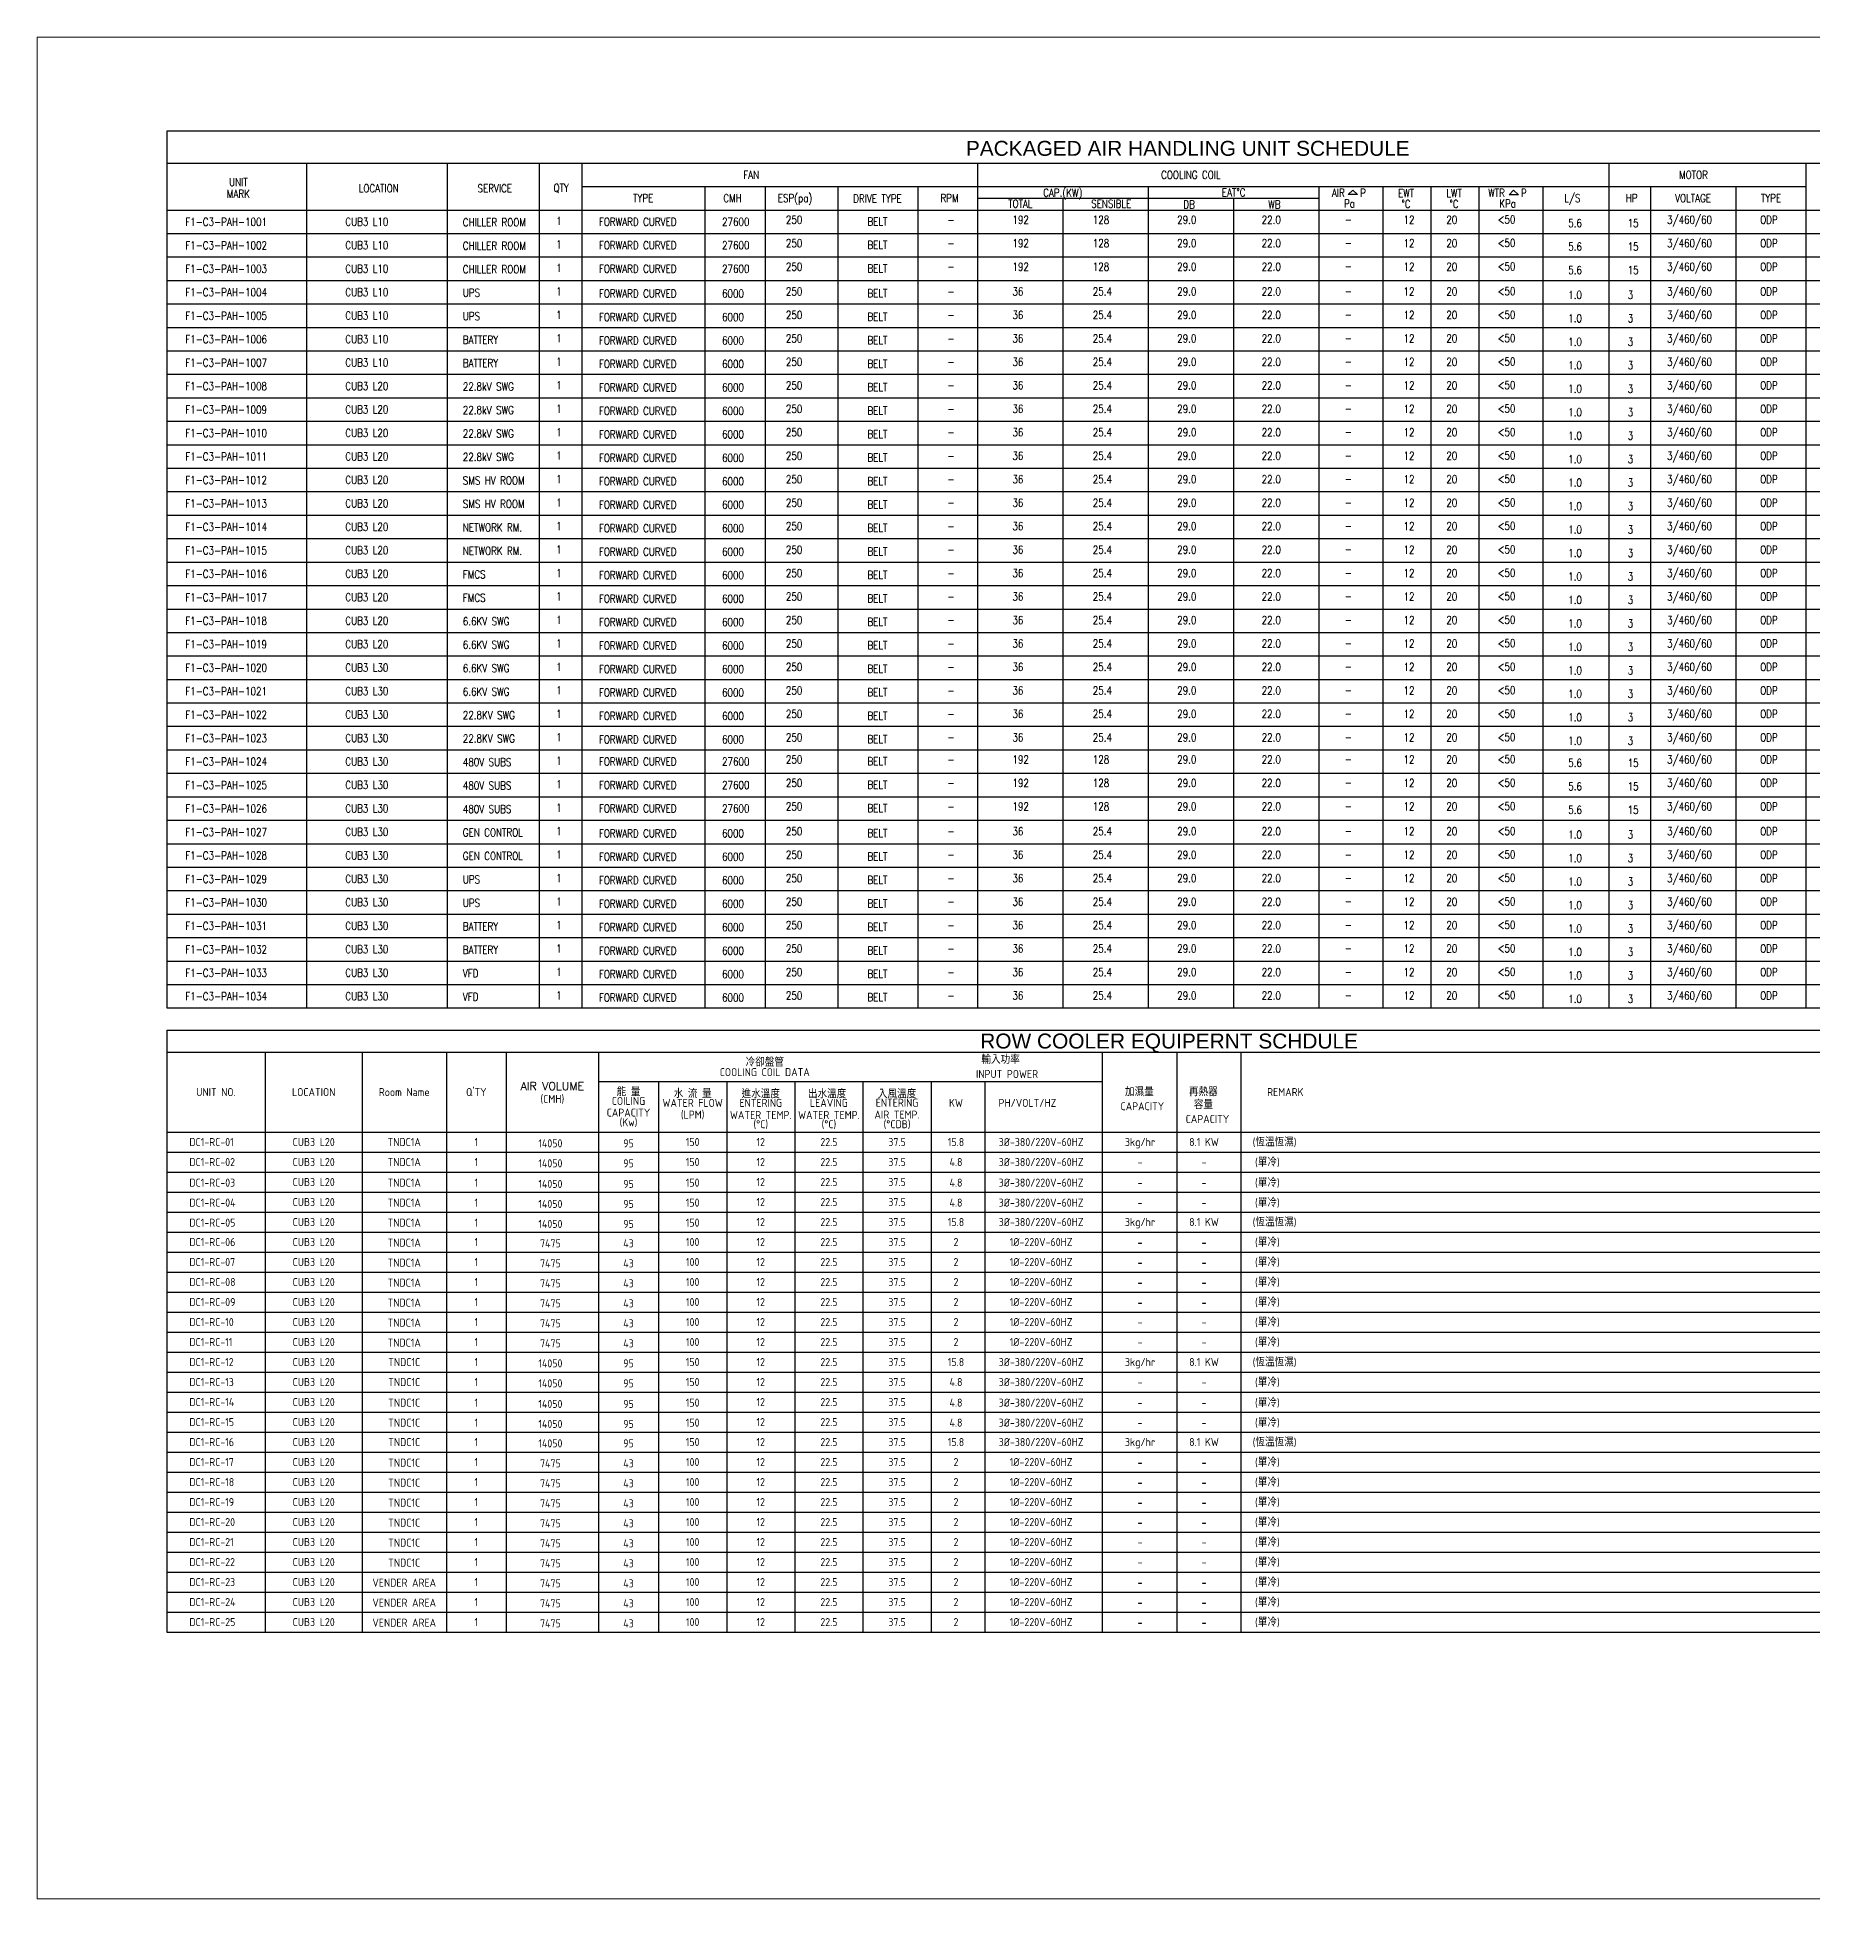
# Model space of a CAD drawing. Header units: millimetres. Extents: x 10 to 850, y 5 to 587.
# Drawn here: x 10 to 565, y 5 to 587 of the extents above; entities that cross this region are included whole.
import ezdxf
from ezdxf.enums import TextEntityAlignment as Align

# ---------------------------------------------------------------- set-up
doc = ezdxf.new("R2010")
doc.units = ezdxf.units.MM
doc.layers.get('defpoints').update_dxf_attribs({"color": 1})
for name, color, linetype in [('M-DETL-03', 3, 'Continuous'), ('M-DETL-60', 3, 'Continuous'), ('M-DETL-EQ', 6, 'Continuous'), ('M-DETL-IF', 2, 'Continuous'), ('M-DETL-OF', 5, 'Continuous'), ('M-DETL-TEXT', 3, 'Continuous')]:
    doc.layers.add(name, color=color, linetype=linetype)
doc.styles.add('AA-TXT', font='isocp.shx', dxfattribs={"width": 0.8, "bigfont": 'chineset.shx'})
doc.styles.add('DD-TXT', font='arial.ttf')
doc.styles.add('STDTEXT', font='simplex.shx', dxfattribs={"width": 0.8, "bigfont": 'chineset.shx'})

# ---------------------------------------------------------------- blocks, each defined once
blk = doc.blocks.new('框線')
at = {"layer": 'defpoints', "lineweight": 20}
blk.add_lwpolyline([(10, 5), (750, 5), (750, 586.7), (10, 586.7)], close=True, dxfattribs=at)

msp = doc.modelspace()

# ---------------------------------------------------------------- linework, layer by layer
at = {"layer": 'M-DETL-03'}
for points in [[(421.22, 538.95), (422.71, 537.52), (420.63, 537.52), (419.79, 537.52)], [(471.46, 538.92), (472.95, 537.5), (470.87, 537.5), (470.03, 537.5)]]:
    msp.add_lwpolyline(points, close=True, dxfattribs=at)
at = {"layer": 'M-DETL-IF'}
for p, q in [((94.16, 547.37), (94.16, 283.37)), ((138.15, 547.37), (138.15, 283.37)), ((166.94, 547.37), (166.94, 283.37)), ((180.27, 547.37), (180.27, 283.37)), ((303.89, 547.37), (303.89, 283.37)), ((501.22, 547.37), (501.22, 283.37)), ((562.83, 547.37), (562.83, 283.37)), ((180.27, 540.03), (562.83, 540.03)), ((218.68, 540.03), (218.68, 283.37)), ((237.57, 540.03), (237.57, 283.37)), ((260.27, 540.03), (260.27, 283.37)), ((285.27, 540.03), (285.27, 283.37)), ((303.89, 536.37), (410.56, 536.37)), ((330.56, 536.37), (330.56, 283.37)), ((357.22, 540.03), (357.22, 283.37)), ((383.89, 536.37), (383.89, 283.37)), ((410.56, 540.03), (410.56, 283.37)), ((430.56, 540.03), (430.56, 283.37)), ((445.56, 540.03), (445.56, 283.37)), ((460.56, 540.03), (460.56, 283.37)), ((480.56, 540.03), (480.56, 283.37)), ((514.29, 540.03), (514.29, 283.37)), ((540.96, 540.03), (540.96, 283.37)), ((50.46, 525.37), (627.62, 525.37)), ((50.46, 518.03), (627.62, 518.03)), ((50.46, 518.03), (627.62, 518.03)), ((50.46, 503.37), (627.62, 503.37)), ((50.46, 503.37), (627.62, 503.37)), ((50.46, 488.7), (627.62, 488.7)), ((50.46, 474.03), (627.62, 474.03)), ((50.46, 466.7), (627.62, 466.7)), ((50.46, 459.37), (627.62, 459.37)), ((50.46, 444.7), (627.62, 444.7)), ((50.46, 430.03), (627.62, 430.03)), ((50.46, 415.37), (627.62, 415.37)), ((50.46, 400.7), (627.62, 400.7)), ((50.46, 386.03), (627.62, 386.03)), ((50.46, 371.37), (627.62, 371.37)), ((50.46, 356.7), (627.62, 356.7)), ((50.46, 349.37), (627.62, 349.37)), ((50.46, 334.7), (627.62, 334.7)), ((50.46, 320.03), (627.62, 320.03)), ((50.46, 305.37), (627.62, 305.37)), ((50.46, 290.7), (627.62, 290.7)), ((81.27, 269.58), (81.27, 88.33)), ((111.54, 269.58), (111.54, 88.33)), ((137.88, 269.58), (137.88, 88.33)), ((156.62, 269.58), (156.62, 88.33)), ((185.41, 269.58), (185.41, 88.33)), ((342.82, 269.58), (342.82, 88.33)), ((366.17, 269.58), (366.17, 88.33)), ((386.17, 269.58), (386.17, 88.33)), ((185.41, 260.41), (342.82, 260.41)), ((204.21, 260.41), (204.21, 88.33)), ((225.5, 260.41), (225.5, 88.33)), ((246.8, 260.41), (246.8, 88.33)), ((268.1, 260.41), (268.1, 88.33)), ((289.4, 260.41), (289.4, 88.33)), ((306.19, 260.26), (306.19, 88.33)), ((50.46, 238.33), (627.62, 238.33)), ((50.46, 232.08), (627.62, 232.08)), ((50.46, 225.83), (627.62, 225.83)), ((50.46, 219.58), (627.62, 219.58)), ((50.46, 207.08), (627.62, 207.08)), ((50.46, 200.83), (627.62, 200.83)), ((50.46, 194.58), (627.62, 194.58)), ((50.46, 188.33), (627.62, 188.33)), ((50.46, 182.08), (627.62, 182.08)), ((50.46, 169.58), (627.62, 169.58)), ((50.46, 163.33), (627.62, 163.33)), ((50.46, 157.08), (627.62, 157.08)), ((50.46, 150.83), (627.62, 150.83)), ((50.46, 138.33), (627.62, 138.33)), ((50.46, 132.08), (627.62, 132.08)), ((50.46, 125.83), (627.62, 125.83)), ((50.46, 119.58), (627.62, 119.58)), ((50.46, 113.33), (627.62, 113.33)), ((50.46, 100.83), (627.62, 100.83)), ((50.46, 94.58), (627.62, 94.58))]:
    msp.add_line(p, q, dxfattribs=at)
at = {"layer": 'M-DETL-OF'}
for p, q in [((50.46, 557.37), (50.46, 283.37)), ((627.62, 557.37), (50.46, 557.37)), ((50.46, 547.37), (627.62, 547.37)), ((50.46, 532.7), (627.62, 532.7)), ((50.46, 510.7), (627.62, 510.7)), ((50.46, 510.7), (627.62, 510.7)), ((50.46, 496.03), (627.62, 496.03)), ((50.46, 481.37), (627.62, 481.37)), ((50.46, 452.03), (627.62, 452.03)), ((50.46, 437.37), (627.62, 437.37)), ((50.46, 422.7), (627.62, 422.7)), ((50.46, 408.03), (627.62, 408.03)), ((50.46, 393.37), (627.62, 393.37)), ((50.46, 378.7), (627.62, 378.7)), ((50.46, 364.03), (627.62, 364.03)), ((50.46, 342.03), (627.62, 342.03)), ((50.46, 327.37), (627.62, 327.37)), ((50.46, 312.7), (627.62, 312.7)), ((50.46, 298.03), (627.62, 298.03)), ((50.46, 283.37), (627.62, 283.37)), ((50.46, 276.47), (627.62, 276.47)), ((50.46, 276.47), (50.46, 88.33)), ((50.46, 269.58), (627.62, 269.58)), ((50.46, 244.58), (627.62, 244.58)), ((50.46, 213.33), (627.62, 213.33)), ((50.46, 175.83), (627.62, 175.83)), ((50.46, 144.58), (627.62, 144.58)), ((50.46, 107.08), (627.62, 107.08)), ((50.46, 88.33), (627.62, 88.33))]:
    msp.add_line(p, q, dxfattribs=at)

# ---------------------------------------------------------------- block references
msp.add_blockref('框線', (0, 0))

# ---------------------------------------------------------------- texts
at = {"layer": 'M-DETL-03', "style": 'STDTEXT', "width": 0.8}
for s, p in [('UNIT', (72.87, 541.46)), ('MARK', (72.87, 537.79)), ('LOCATION', (116.74, 539.49)), ('SERVICE', (153.03, 539.49)), ('QTY', (173.78, 539.49)), ('DRIVE TYPE', (272.62, 536.28)), ('AIR', (416.68, 538.07)), ('Pa', (420.17, 534.74)), ('P', (424.4, 538.07)), ('EWT', (437.86, 537.93)), ('%%DC', (437.86, 534.6)), ('LWT', (452.87, 537.93)), ('%%DC', (452.87, 534.6)), ('WTR', (466.12, 538.04)), ('KPa', (469.6, 534.71)), ('P', (474.65, 538.04)), ('BELT', (272.62, 529.11)), ('BELT', (272.62, 521.78)), ('BELT', (272.62, 514.45)), ('BELT', (272.62, 506.69)), ('BELT', (272.62, 499.36)), ('BELT', (272.62, 492.02)), ('BELT', (272.62, 484.69)), ('BELT', (272.62, 477.36)), ('BELT', (272.62, 470.02)), ('BELT', (272.62, 462.69)), ('BELT', (272.62, 455.36)), ('BELT', (272.62, 448.02)), ('BELT', (272.62, 440.69)), ('BELT', (272.62, 433.36)), ('BELT', (272.62, 426.02)), ('BELT', (272.62, 418.69)), ('BELT', (272.62, 411.36)), ('BELT', (272.62, 404.02)), ('BELT', (272.62, 396.69)), ('BELT', (272.62, 389.36)), ('BELT', (272.62, 382.02)), ('BELT', (272.62, 374.69)), ('BELT', (272.62, 367.36)), ('BELT', (272.62, 360.45)), ('BELT', (272.62, 353.11)), ('BELT', (272.62, 345.78)), ('BELT', (272.62, 338.02)), ('BELT', (272.62, 330.69)), ('BELT', (272.62, 323.36)), ('BELT', (272.62, 316.02)), ('BELT', (272.62, 308.69)), ('BELT', (272.62, 301.36)), ('BELT', (272.62, 294.02)), ('BELT', (272.62, 286.69))]:
    msp.add_text(s, height=2.5, dxfattribs=at).set_placement(p, align=Align.MIDDLE)
for s, p in [('FAN', (233.16, 542.44)), ('COOLING COIL', (370.58, 542.44)), ('MOTOR', (527.68, 542.44)), ('TYPE', (199.41, 535.18)), ('CMH', (227.32, 535.18)), ('ESP(pa)', (246.87, 535.18)), ('RPM', (295.15, 535.18)), ('TOTAL', (317.29, 533.43)), ('CAP.(KW)', (330.56, 536.87)), ('SENSIBLE', (345.69, 533.43)), ('DB', (370.03, 533.19)), ('EAT%%DC', (383.97, 536.94)), ('WB', (396.7, 533.19)), ('L/S', (489.82, 535.18)), ('HP', (508.36, 535.18)), ('VOLTAGE', (527.56, 535.18)), ('TYPE', (551.92, 535.18))]:
    msp.add_text(s, height=2.5, dxfattribs=at).set_placement(p, align=Align.CENTER)
for s, p in [('F1-C3-PAH-1001', (56.28, 527.75)), ('CUB3 L10', (106.3, 527.79)), ('CHILLER ROOM', (143.03, 527.61)), ('FORWARD CURVED', (185.57, 527.77)), ('27600', (224.04, 527.77)), ('250', (244.01, 528.41)), ('-', (294.48, 528.41)), ('192', (314.82, 528.41)), ('128', (339.93, 528.41)), ('29.0', (366.32, 528.41)), ('22.0', (392.71, 528.41)), ('-', (418.65, 528.5)), ('12', (437.05, 528.41)), ('20', (450.44, 528.41)), ('<50', (466.54, 528.5)), ('5.6', (488.54, 527.36)), ('15', (507.11, 527.36)), ('3/460/60', (519.43, 528.41)), ('ODP', (548.54, 528.41)), ('250', (244.01, 521.08)), ('192', (314.82, 521.08)), ('128', (339.93, 521.08)), ('29.0', (366.32, 521.08)), ('22.0', (392.71, 521.08)), ('12', (437.05, 521.08)), ('20', (450.44, 521.08)), ('<50', (466.54, 521.16)), ('3/460/60', (519.43, 521.08)), ('ODP', (548.54, 521.08)), ('F1-C3-PAH-1002', (56.28, 520.41)), ('CUB3 L10', (106.3, 520.46)), ('CHILLER ROOM', (143.03, 520.28)), ('FORWARD CURVED', (185.57, 520.44)), ('27600', (224.04, 520.44)), ('-', (294.48, 521.08)), ('-', (418.65, 521.16)), ('5.6', (488.54, 520.03)), ('15', (507.11, 520.03)), ('F1-C3-PAH-1003', (56.28, 513.08)), ('CUB3 L10', (106.3, 513.13)), ('CHILLER ROOM', (143.03, 512.94)), ('FORWARD CURVED', (185.57, 513.1)), ('27600', (224.04, 513.1)), ('250', (244.01, 513.75)), ('-', (294.48, 513.75)), ('192', (314.82, 513.75)), ('128', (339.93, 513.75)), ('29.0', (366.32, 513.75)), ('22.0', (392.71, 513.75)), ('-', (418.65, 513.83)), ('12', (437.05, 513.75)), ('20', (450.44, 513.75)), ('<50', (466.54, 513.83)), ('5.6', (488.54, 512.69)), ('15', (507.11, 512.69)), ('3/460/60', (519.43, 513.75)), ('ODP', (548.54, 513.75)), ('F1-C3-PAH-1004', (56.28, 505.75)), ('CUB3 L10', (106.3, 505.79)), ('UPS', (143.03, 505.61)), ('FORWARD CURVED', (185.57, 505.35)), ('6000', (224.04, 505.35)), ('250', (244.01, 505.99)), ('-', (294.48, 505.99)), ('36', (314.82, 505.99)), ('25.4', (339.93, 505.99)), ('29.0', (366.32, 505.99)), ('22.0', (392.71, 505.99)), ('-', (418.65, 506.07)), ('12', (437.05, 505.99)), ('20', (450.44, 505.99)), ('<50', (466.54, 506.07)), ('1.0', (488.54, 504.94)), ('3', (507.11, 504.94)), ('3/460/60', (519.43, 505.99)), ('ODP', (548.54, 505.99)), ('F1-C3-PAH-1005', (56.28, 498.41)), ('CUB3 L10', (106.3, 498.46)), ('UPS', (143.03, 498.28)), ('FORWARD CURVED', (185.57, 498.01)), ('6000', (224.04, 498.01)), ('250', (244.01, 498.66)), ('36', (314.82, 498.66)), ('25.4', (339.93, 498.66)), ('29.0', (366.32, 498.66)), ('22.0', (392.71, 498.66)), ('12', (437.05, 498.66)), ('20', (450.44, 498.66)), ('<50', (466.54, 498.74)), ('3/460/60', (519.43, 498.66)), ('ODP', (548.54, 498.66)), ('-', (294.48, 498.66)), ('-', (418.65, 498.74)), ('1.0', (488.54, 497.6)), ('3', (507.11, 497.6)), ('F1-C3-PAH-1006', (56.28, 491.08)), ('CUB3 L10', (106.3, 491.13)), ('BATTERY', (143.03, 490.94)), ('FORWARD CURVED', (185.57, 490.68)), ('6000', (224.04, 490.68)), ('250', (244.01, 491.32)), ('-', (294.48, 491.32)), ('36', (314.82, 491.32)), ('25.4', (339.93, 491.32)), ('29.0', (366.32, 491.32)), ('22.0', (392.71, 491.32)), ('-', (418.65, 491.41)), ('12', (437.05, 491.32)), ('20', (450.44, 491.32)), ('<50', (466.54, 491.41)), ('1.0', (488.54, 490.27)), ('3', (507.11, 490.27)), ('3/460/60', (519.43, 491.32)), ('ODP', (548.54, 491.32)), ('F1-C3-PAH-1007', (56.28, 483.75)), ('CUB3 L10', (106.3, 483.79)), ('BATTERY', (143.03, 483.61)), ('FORWARD CURVED', (185.57, 483.35)), ('6000', (224.04, 483.35)), ('250', (244.01, 483.99)), ('-', (294.48, 483.99)), ('36', (314.82, 483.99)), ('25.4', (339.93, 483.99)), ('29.0', (366.32, 483.99)), ('22.0', (392.71, 483.99)), ('-', (418.65, 484.07)), ('12', (437.05, 483.99)), ('20', (450.44, 483.99)), ('<50', (466.54, 484.07)), ('1.0', (488.54, 482.94)), ('3', (507.11, 482.94)), ('3/460/60', (519.43, 483.99)), ('ODP', (548.54, 483.99)), ('F1-C3-PAH-1008', (56.28, 476.41)), ('CUB3 L20', (106.3, 476.46)), ('22.8kV SWG', (143.03, 476.28)), ('FORWARD CURVED', (185.57, 476.01)), ('6000', (224.04, 476.01)), ('250', (244.01, 476.66)), ('-', (294.48, 476.66)), ('36', (314.82, 476.66)), ('25.4', (339.93, 476.66)), ('29.0', (366.32, 476.66)), ('22.0', (392.71, 476.66)), ('-', (418.65, 476.74)), ('12', (437.05, 476.66)), ('20', (450.44, 476.66)), ('<50', (466.54, 476.74)), ('1.0', (488.54, 475.6)), ('3', (507.11, 475.6)), ('3/460/60', (519.43, 476.66)), ('ODP', (548.54, 476.66)), ('F1-C3-PAH-1009', (56.28, 469.08)), ('CUB3 L20', (106.3, 469.13)), ('22.8kV SWG', (143.03, 468.94)), ('FORWARD CURVED', (185.57, 468.68)), ('6000', (224.04, 468.68)), ('250', (244.01, 469.32)), ('36', (314.82, 469.32)), ('25.4', (339.93, 469.32)), ('29.0', (366.32, 469.32)), ('22.0', (392.71, 469.32)), ('12', (437.05, 469.32)), ('20', (450.44, 469.32)), ('<50', (466.54, 469.41)), ('3/460/60', (519.43, 469.32)), ('ODP', (548.54, 469.32)), ('-', (294.48, 469.32)), ('-', (418.65, 469.41)), ('1.0', (488.54, 468.27)), ('3', (507.11, 468.27)), ('F1-C3-PAH-1010', (56.28, 461.75)), ('CUB3 L20', (106.3, 461.79)), ('22.8kV SWG', (143.03, 461.61)), ('FORWARD CURVED', (185.57, 461.35)), ('6000', (224.04, 461.35)), ('250', (244.01, 461.99)), ('-', (294.48, 461.99)), ('36', (314.82, 461.99)), ('25.4', (339.93, 461.99)), ('29.0', (366.32, 461.99)), ('22.0', (392.71, 461.99)), ('-', (418.65, 462.07)), ('12', (437.05, 461.99)), ('20', (450.44, 461.99)), ('<50', (466.54, 462.07)), ('1.0', (488.54, 460.94)), ('3', (507.11, 460.94)), ('3/460/60', (519.43, 461.99)), ('ODP', (548.54, 461.99)), ('F1-C3-PAH-1011', (56.28, 454.41)), ('CUB3 L20', (106.3, 454.46)), ('22.8kV SWG', (143.03, 454.28)), ('FORWARD CURVED', (185.57, 454.01)), ('6000', (224.04, 454.01)), ('250', (244.01, 454.66)), ('-', (294.48, 454.66)), ('36', (314.82, 454.66)), ('25.4', (339.93, 454.66)), ('29.0', (366.32, 454.66)), ('22.0', (392.71, 454.66)), ('-', (418.65, 454.74)), ('12', (437.05, 454.66)), ('20', (450.44, 454.66)), ('<50', (466.54, 454.74)), ('1.0', (488.54, 453.6)), ('3', (507.11, 453.6)), ('3/460/60', (519.43, 454.66)), ('ODP', (548.54, 454.66)), ('F1-C3-PAH-1012', (56.28, 447.08)), ('CUB3 L20', (106.3, 447.13)), ('SMS HV ROOM', (143.03, 446.94)), ('FORWARD CURVED', (185.57, 446.68)), ('6000', (224.04, 446.68)), ('250', (244.01, 447.32)), ('-', (294.48, 447.32)), ('36', (314.82, 447.32)), ('25.4', (339.93, 447.32)), ('29.0', (366.32, 447.32)), ('22.0', (392.71, 447.32)), ('-', (418.65, 447.41)), ('12', (437.05, 447.32)), ('20', (450.44, 447.32)), ('<50', (466.54, 447.41)), ('1.0', (488.54, 446.27)), ('3', (507.11, 446.27)), ('3/460/60', (519.43, 447.32)), ('ODP', (548.54, 447.32)), ('F1-C3-PAH-1013', (56.28, 439.75)), ('CUB3 L20', (106.3, 439.79)), ('SMS HV ROOM', (143.03, 439.61)), ('250', (244.01, 439.99)), ('36', (314.82, 439.99)), ('25.4', (339.93, 439.99)), ('29.0', (366.32, 439.99)), ('22.0', (392.71, 439.99)), ('12', (437.05, 439.99)), ('20', (450.44, 439.99)), ('<50', (466.54, 440.07)), ('3/460/60', (519.43, 439.99)), ('ODP', (548.54, 439.99)), ('FORWARD CURVED', (185.57, 439.35)), ('6000', (224.04, 439.35)), ('-', (294.48, 439.99)), ('-', (418.65, 440.07)), ('1.0', (488.54, 438.94)), ('3', (507.11, 438.94)), ('F1-C3-PAH-1014', (56.28, 432.41)), ('CUB3 L20', (106.3, 432.46)), ('NETWORK RM.', (143.03, 432.28)), ('FORWARD CURVED', (185.57, 432.01)), ('6000', (224.04, 432.01)), ('250', (244.01, 432.66)), ('-', (294.48, 432.66)), ('36', (314.82, 432.66)), ('25.4', (339.93, 432.66)), ('29.0', (366.32, 432.66)), ('22.0', (392.71, 432.66)), ('-', (418.65, 432.74)), ('12', (437.05, 432.66)), ('20', (450.44, 432.66)), ('<50', (466.54, 432.74)), ('1.0', (488.54, 431.6)), ('3', (507.11, 431.6)), ('3/460/60', (519.43, 432.66)), ('ODP', (548.54, 432.66)), ('F1-C3-PAH-1015', (56.28, 425.08)), ('CUB3 L20', (106.3, 425.13)), ('NETWORK RM.', (143.03, 424.94)), ('FORWARD CURVED', (185.57, 424.68)), ('6000', (224.04, 424.68)), ('250', (244.01, 425.32)), ('-', (294.48, 425.32)), ('36', (314.82, 425.32)), ('25.4', (339.93, 425.32)), ('29.0', (366.32, 425.32)), ('22.0', (392.71, 425.32)), ('-', (418.65, 425.41)), ('12', (437.05, 425.32)), ('20', (450.44, 425.32)), ('<50', (466.54, 425.41)), ('1.0', (488.54, 424.27)), ('3', (507.11, 424.27)), ('3/460/60', (519.43, 425.32)), ('ODP', (548.54, 425.32)), ('F1-C3-PAH-1016', (56.28, 417.75)), ('CUB3 L20', (106.3, 417.79)), ('FMCS', (143.03, 417.61)), ('FORWARD CURVED', (185.57, 417.35)), ('6000', (224.04, 417.35)), ('250', (244.01, 417.99)), ('-', (294.48, 417.99)), ('36', (314.82, 417.99)), ('25.4', (339.93, 417.99)), ('29.0', (366.32, 417.99)), ('22.0', (392.71, 417.99)), ('-', (418.65, 418.07)), ('12', (437.05, 417.99)), ('20', (450.44, 417.99)), ('<50', (466.54, 418.07)), ('1.0', (488.54, 416.94)), ('3', (507.11, 416.94)), ('3/460/60', (519.43, 417.99)), ('ODP', (548.54, 417.99)), ('250', (244.01, 410.66)), ('36', (314.82, 410.66)), ('25.4', (339.93, 410.66)), ('29.0', (366.32, 410.66)), ('22.0', (392.71, 410.66)), ('12', (437.05, 410.66)), ('20', (450.44, 410.66)), ('<50', (466.54, 410.74)), ('3/460/60', (519.43, 410.66)), ('ODP', (548.54, 410.66)), ('F1-C3-PAH-1017', (56.28, 410.41)), ('CUB3 L20', (106.3, 410.46)), ('FMCS', (143.03, 410.28)), ('FORWARD CURVED', (185.57, 410.01)), ('6000', (224.04, 410.01)), ('-', (294.48, 410.66)), ('-', (418.65, 410.74)), ('1.0', (488.54, 409.6)), ('3', (507.11, 409.6)), ('F1-C3-PAH-1018', (56.28, 403.08)), ('CUB3 L20', (106.3, 403.13)), ('6.6KV SWG', (143.03, 402.94)), ('FORWARD CURVED', (185.57, 402.68)), ('6000', (224.04, 402.68)), ('250', (244.01, 403.32)), ('-', (294.48, 403.32)), ('36', (314.82, 403.32)), ('25.4', (339.93, 403.32)), ('29.0', (366.32, 403.32)), ('22.0', (392.71, 403.32)), ('-', (418.65, 403.41)), ('12', (437.05, 403.32)), ('20', (450.44, 403.32)), ('<50', (466.54, 403.41)), ('1.0', (488.54, 402.27)), ('3', (507.11, 402.27)), ('3/460/60', (519.43, 403.32)), ('ODP', (548.54, 403.32)), ('F1-C3-PAH-1019', (56.28, 395.75)), ('CUB3 L20', (106.3, 395.79)), ('6.6KV SWG', (143.03, 395.61)), ('FORWARD CURVED', (185.57, 395.35)), ('6000', (224.04, 395.35)), ('250', (244.01, 395.99)), ('-', (294.48, 395.99)), ('36', (314.82, 395.99)), ('25.4', (339.93, 395.99)), ('29.0', (366.32, 395.99)), ('22.0', (392.71, 395.99)), ('-', (418.65, 396.07)), ('12', (437.05, 395.99)), ('20', (450.44, 395.99)), ('<50', (466.54, 396.07)), ('1.0', (488.54, 394.94)), ('3', (507.11, 394.94)), ('3/460/60', (519.43, 395.99)), ('ODP', (548.54, 395.99)), ('F1-C3-PAH-1020', (56.28, 388.41)), ('CUB3 L30', (106.3, 388.46)), ('6.6KV SWG', (143.03, 388.28)), ('FORWARD CURVED', (185.57, 388.01)), ('6000', (224.04, 388.01)), ('250', (244.01, 388.66)), ('36', (314.82, 388.66)), ('25.4', (339.93, 388.66)), ('29.0', (366.32, 388.66)), ('22.0', (392.71, 388.66)), ('-', (418.65, 388.74)), ('12', (437.05, 388.66)), ('20', (450.44, 388.66)), ('<50', (466.54, 388.74)), ('1.0', (488.54, 387.6)), ('3', (507.11, 387.6)), ('3/460/60', (519.43, 388.66)), ('ODP', (548.54, 388.66)), ('-', (294.48, 388.66)), ('3/460/60', (519.43, 381.32)), ('F1-C3-PAH-1021', (56.28, 381.08)), ('CUB3 L30', (106.3, 381.13)), ('6.6KV SWG', (143.03, 380.94)), ('FORWARD CURVED', (185.57, 380.68)), ('6000', (224.04, 380.68)), ('250', (244.01, 381.32)), ('-', (294.48, 381.32)), ('36', (314.82, 381.32)), ('25.4', (339.93, 381.32)), ('29.0', (366.32, 381.32)), ('22.0', (392.71, 381.32)), ('-', (418.65, 381.41)), ('12', (437.05, 381.32)), ('20', (450.44, 381.32)), ('<50', (466.54, 381.41)), ('1.0', (488.54, 380.27)), ('3', (507.11, 380.27)), ('ODP', (548.54, 381.32)), ('F1-C3-PAH-1022', (56.28, 373.75)), ('CUB3 L30', (106.3, 373.79)), ('22.8KV SWG', (143.03, 373.61)), ('FORWARD CURVED', (185.57, 373.35)), ('6000', (224.04, 373.35)), ('250', (244.01, 373.99)), ('-', (294.48, 373.99)), ('36', (314.82, 373.99)), ('25.4', (339.93, 373.99)), ('29.0', (366.32, 373.99)), ('22.0', (392.71, 373.99)), ('-', (418.65, 374.07)), ('12', (437.05, 373.99)), ('20', (450.44, 373.99)), ('<50', (466.54, 374.07)), ('1.0', (488.54, 372.94)), ('3', (507.11, 372.94)), ('3/460/60', (519.43, 373.99)), ('ODP', (548.54, 373.99)), ('F1-C3-PAH-1023', (56.28, 366.41)), ('CUB3 L30', (106.3, 366.46)), ('22.8KV SWG', (143.03, 366.28)), ('FORWARD CURVED', (185.57, 366.01)), ('6000', (224.04, 366.01)), ('250', (244.01, 366.66)), ('-', (294.48, 366.66)), ('36', (314.82, 366.66)), ('25.4', (339.93, 366.66)), ('29.0', (366.32, 366.66)), ('22.0', (392.71, 366.66)), ('-', (418.65, 366.74)), ('12', (437.05, 366.66)), ('20', (450.44, 366.66)), ('<50', (466.54, 366.74)), ('1.0', (488.54, 365.6)), ('3', (507.11, 365.6)), ('3/460/60', (519.43, 366.66)), ('ODP', (548.54, 366.66)), ('F1-C3-PAH-1024', (56.28, 359.08)), ('CUB3 L30', (106.3, 359.13)), ('480V SUBS', (143.03, 358.94)), ('FORWARD CURVED', (185.57, 359.1)), ('27600', (224.04, 359.1)), ('250', (244.01, 359.75)), ('-', (294.48, 359.75)), ('192', (314.82, 359.75)), ('128', (339.93, 359.75)), ('29.0', (366.32, 359.75)), ('22.0', (392.71, 359.75)), ('-', (418.65, 359.83)), ('12', (437.05, 359.75)), ('20', (450.44, 359.75)), ('<50', (466.54, 359.83)), ('5.6', (488.54, 358.69)), ('15', (507.11, 358.69)), ('3/460/60', (519.43, 359.75)), ('ODP', (548.54, 359.75)), ('250', (244.01, 352.41)), ('192', (314.82, 352.41)), ('128', (339.93, 352.41)), ('29.0', (366.32, 352.41)), ('22.0', (392.71, 352.41)), ('12', (437.05, 352.41)), ('20', (450.44, 352.41)), ('<50', (466.54, 352.5)), ('3/460/60', (519.43, 352.41)), ('ODP', (548.54, 352.41)), ('F1-C3-PAH-1025', (56.28, 351.75)), ('CUB3 L30', (106.3, 351.79)), ('480V SUBS', (143.03, 351.61)), ('FORWARD CURVED', (185.57, 351.77)), ('27600', (224.04, 351.77)), ('-', (294.48, 352.41)), ('-', (418.65, 352.5)), ('5.6', (488.54, 351.36)), ('15', (507.11, 351.36)), ('F1-C3-PAH-1026', (56.28, 344.41)), ('CUB3 L30', (106.3, 344.46)), ('480V SUBS', (143.03, 344.28)), ('FORWARD CURVED', (185.57, 344.44)), ('27600', (224.04, 344.44)), ('250', (244.01, 345.08)), ('-', (294.48, 345.08)), ('192', (314.82, 345.08)), ('128', (339.93, 345.08)), ('29.0', (366.32, 345.08)), ('22.0', (392.71, 345.08)), ('-', (418.65, 345.16)), ('12', (437.05, 345.08)), ('20', (450.44, 345.08)), ('<50', (466.54, 345.16)), ('5.6', (488.54, 344.03)), ('15', (507.11, 344.03)), ('3/460/60', (519.43, 345.08)), ('ODP', (548.54, 345.08)), ('F1-C3-PAH-1027', (56.28, 337.08)), ('CUB3 L30', (106.3, 337.13)), ('GEN CONTROL', (143.03, 336.94)), ('FORWARD CURVED', (185.57, 336.68)), ('6000', (224.04, 336.68)), ('250', (244.01, 337.32)), ('-', (294.48, 337.32)), ('36', (314.82, 337.32)), ('25.4', (339.93, 337.32)), ('29.0', (366.32, 337.32)), ('22.0', (392.71, 337.32)), ('-', (418.65, 337.41)), ('12', (437.05, 337.32)), ('20', (450.44, 337.32)), ('<50', (466.54, 337.41)), ('1.0', (488.54, 336.27)), ('3', (507.11, 336.27)), ('3/460/60', (519.43, 337.32)), ('ODP', (548.54, 337.32)), ('F1-C3-PAH-1028', (56.28, 329.75)), ('CUB3 L30', (106.3, 329.79)), ('GEN CONTROL', (143.03, 329.61)), ('FORWARD CURVED', (185.57, 329.35)), ('6000', (224.04, 329.35)), ('250', (244.01, 329.99)), ('36', (314.82, 329.99)), ('25.4', (339.93, 329.99)), ('29.0', (366.32, 329.99)), ('22.0', (392.71, 329.99)), ('12', (437.05, 329.99)), ('20', (450.44, 329.99)), ('<50', (466.54, 330.07)), ('3/460/60', (519.43, 329.99)), ('ODP', (548.54, 329.99)), ('-', (294.48, 329.99)), ('-', (418.65, 330.07)), ('1.0', (488.54, 328.94)), ('3', (507.11, 328.94)), ('F1-C3-PAH-1029', (56.28, 322.41)), ('CUB3 L30', (106.3, 322.46)), ('UPS', (143.03, 322.28)), ('FORWARD CURVED', (185.57, 322.01)), ('6000', (224.04, 322.01)), ('250', (244.01, 322.66)), ('-', (294.48, 322.66)), ('36', (314.82, 322.66)), ('25.4', (339.93, 322.66)), ('29.0', (366.32, 322.66)), ('22.0', (392.71, 322.66)), ('-', (418.65, 322.74)), ('12', (437.05, 322.66)), ('20', (450.44, 322.66)), ('<50', (466.54, 322.74)), ('1.0', (488.54, 321.6)), ('3', (507.11, 321.6)), ('3/460/60', (519.43, 322.66)), ('ODP', (548.54, 322.66)), ('F1-C3-PAH-1030', (56.28, 315.08)), ('CUB3 L30', (106.3, 315.13)), ('UPS', (143.03, 314.94)), ('FORWARD CURVED', (185.57, 314.68)), ('6000', (224.04, 314.68)), ('250', (244.01, 315.32)), ('-', (294.48, 315.32)), ('36', (314.82, 315.32)), ('25.4', (339.93, 315.32)), ('29.0', (366.32, 315.32)), ('22.0', (392.71, 315.32)), ('-', (418.65, 315.41)), ('12', (437.05, 315.32)), ('20', (450.44, 315.32)), ('<50', (466.54, 315.41)), ('1.0', (488.54, 314.27)), ('3', (507.11, 314.27)), ('3/460/60', (519.43, 315.32)), ('ODP', (548.54, 315.32)), ('F1-C3-PAH-1031', (56.28, 307.75)), ('CUB3 L30', (106.3, 307.79)), ('BATTERY', (143.03, 307.61)), ('FORWARD CURVED', (185.57, 307.35)), ('6000', (224.04, 307.35)), ('250', (244.01, 307.99)), ('-', (294.48, 307.99)), ('36', (314.82, 307.99)), ('25.4', (339.93, 307.99)), ('29.0', (366.32, 307.99)), ('22.0', (392.71, 307.99)), ('-', (418.65, 308.07)), ('12', (437.05, 307.99)), ('20', (450.44, 307.99)), ('<50', (466.54, 308.07)), ('1.0', (488.54, 306.94)), ('3', (507.11, 306.94)), ('3/460/60', (519.43, 307.99)), ('ODP', (548.54, 307.99)), ('F1-C3-PAH-1032', (56.28, 300.41)), ('CUB3 L30', (106.3, 300.46)), ('BATTERY', (143.03, 300.28)), ('FORWARD CURVED', (185.57, 300.01)), ('6000', (224.04, 300.01)), ('250', (244.01, 300.66)), ('36', (314.82, 300.66)), ('25.4', (339.93, 300.66)), ('29.0', (366.32, 300.66)), ('22.0', (392.71, 300.66)), ('12', (437.05, 300.66)), ('20', (450.44, 300.66)), ('<50', (466.54, 300.74)), ('3/460/60', (519.43, 300.66)), ('ODP', (548.54, 300.66)), ('-', (294.48, 300.66)), ('-', (418.65, 300.74)), ('1.0', (488.54, 299.6)), ('3', (507.11, 299.6)), ('F1-C3-PAH-1033', (56.28, 293.08)), ('CUB3 L30', (106.3, 293.13)), ('VFD', (143.03, 292.94)), ('FORWARD CURVED', (185.57, 292.68)), ('6000', (224.04, 292.68)), ('250', (244.01, 293.32)), ('-', (294.48, 293.32)), ('36', (314.82, 293.32)), ('25.4', (339.93, 293.32)), ('29.0', (366.32, 293.32)), ('22.0', (392.71, 293.32)), ('-', (418.65, 293.41)), ('12', (437.05, 293.32)), ('20', (450.44, 293.32)), ('<50', (466.54, 293.41)), ('1.0', (488.54, 292.27)), ('3', (507.11, 292.27)), ('3/460/60', (519.43, 293.32)), ('ODP', (548.54, 293.32)), ('F1-C3-PAH-1034', (56.28, 285.75)), ('CUB3 L30', (106.3, 285.79)), ('VFD', (143.03, 285.61)), ('FORWARD CURVED', (185.57, 285.35)), ('6000', (224.04, 285.35)), ('250', (244.01, 285.99)), ('-', (294.48, 285.99)), ('36', (314.82, 285.99)), ('25.4', (339.93, 285.99)), ('29.0', (366.32, 285.99)), ('22.0', (392.71, 285.99)), ('-', (418.65, 286.07)), ('12', (437.05, 285.99)), ('20', (450.44, 285.99)), ('<50', (466.54, 286.07)), ('1.0', (488.54, 284.94)), ('3', (507.11, 284.94)), ('3/460/60', (519.43, 285.99)), ('ODP', (548.54, 285.99))]:
    msp.add_text(s, height=2.5, dxfattribs=at).set_placement(p)
for p in [(173.93, 528.03), (173.93, 528.03), (173.93, 520.7), (173.93, 520.7), (173.93, 513.37), (173.93, 513.37), (173.93, 506.03), (173.93, 498.7), (173.93, 491.37), (173.93, 484.03), (173.93, 476.7), (173.93, 469.37), (173.93, 462.03), (173.93, 454.7), (173.93, 447.37), (173.93, 440.03), (173.93, 432.7), (173.93, 425.37), (173.93, 418.03), (173.93, 410.7), (173.93, 403.37), (173.93, 396.03), (173.93, 388.7), (173.93, 381.37), (173.93, 374.03), (173.93, 366.7), (173.93, 359.37), (173.93, 359.37), (173.93, 352.03), (173.93, 352.03), (173.93, 344.7), (173.93, 344.7), (173.93, 337.37), (173.93, 330.03), (173.93, 322.7), (173.93, 315.37), (173.93, 308.03), (173.93, 300.7), (173.93, 293.37), (173.93, 286.03)]:
    msp.add_text('1', height=2.5, dxfattribs=at).set_placement(p, align=Align.RIGHT)
at = {"layer": 'M-DETL-60', "style": 'STDTEXT'}
msp.add_text('AIR VOLUME', height=2.5, dxfattribs=at).set_placement((171.01, 258.96), align=Align.MIDDLE_CENTER)
at = {"layer": 'M-DETL-EQ', "style": 'DD-TXT'}
for s, p in [('PACKAGED AIR HANDLING UNIT SCHEDULE', (369.62, 551.98)), ('ROW COOLER EQUIPERNT SCHDULE', (363.79, 273.03))]:
    msp.add_text(s, height=4.6667, dxfattribs=at).set_placement(p, align=Align.MIDDLE_CENTER)
at = {"layer": 'M-DETL-TEXT', "style": 'AA-TXT'}
for s, p in [('冷卻盤管', (237.4, 266.67)), ('COOLING COIL DATA', (237.4, 263.31)), ('INPUT POWER', (313.13, 262.74)), ('能 量', (194.81, 257.42)), ('水 流 量', (214.86, 256.82)), ('進水溫度', (236.15, 256.74)), ('出水溫度', (256.89, 256.74)), ('入風溫度', (278.75, 256.74)), ('CAPACITY', (194.81, 250.67)), ('COILING', (194.81, 254.32)), ('WATER FLOW', (214.86, 253.7)), ('(LPM)', (214.86, 250.04)), ('WATER TEMP.', (236.15, 249.92)), ('ENTERING', (236.15, 253.7)), ('WATER TEMP.', (257.45, 249.92)), ('LEAVING', (257.45, 253.7)), ('AIR TEMP.', (278.75, 250.04)), ('ENTERING', (278.75, 253.76)), ('CAPACITY', (355.43, 252.66)), ('(Kw)', (194.81, 247.66)), ('(%%DC)', (236.15, 247.04)), ('(%%DC)', (257.45, 247.04)), ('(%%DCDB)', (278.75, 247.04)), ('CAPACITY', (375.78, 248.67))]:
    msp.add_text(s, height=2.5, dxfattribs=at).set_placement(p, align=Align.MIDDLE)
for s, p in [('輸入功率', (311.11, 267.17)), ('UNIT NO.', (65.87, 257.08)), ('LOCATION', (96.41, 257.08)), ('Room Name', (124.71, 257.08)), ("Q'TY", (147.25, 257.08)), ('(CMH)', (171.01, 254.93)), ('加濕量', (354.49, 257.08)), ('再熱器', (374.49, 257.08)), ('REMARK', (400.11, 257.08)), ('KW', (297.17, 253.7)), ('PH/VOLT/HZ', (319.5, 253.7)), ('容量', (374.49, 253.08)), ('CUB3 L20', (96.41, 241.46)), ('TNDC1A', (124.71, 241.46)), ('1', (147.25, 241.46)), ('14050', (170.4, 241.06)), ('95', (194.81, 241.06)), ('150', (214.86, 241.46)), ('12', (236.15, 241.46)), ('22.5', (257.45, 241.46)), ('37.5', (278.75, 241.46)), ('15.8', (297.17, 241.46)), ('3%%C-380/220V-60HZ', (323.78, 241.46)), ('3kg/hr', (354.7, 241.46)), ('8.1 KW', (374.7, 241.46)), ('(恆溫恆濕) ', (397.47, 241.36)), ('CUB3 L20', (96.41, 235.21)), ('TNDC1A', (124.71, 235.21)), ('1', (147.25, 235.21)), ('14050', (170.4, 234.81)), ('95', (194.81, 234.81)), ('150', (214.86, 235.21)), ('12', (236.15, 235.21)), ('22.5', (257.45, 235.21)), ('37.5', (278.75, 235.21)), ('4.8', (297.17, 235.21)), ('3%%C-380/220V-60HZ', (323.78, 235.21)), ('-', (354.7, 235.21)), ('-', (374.7, 235.21)), ('(單冷) ', (395.21, 235.11)), ('CUB3 L20', (96.41, 228.96)), ('TNDC1A', (124.71, 228.78)), ('1', (147.25, 228.78)), ('14050', (170.4, 228.39)), ('95', (194.81, 228.39)), ('150', (214.86, 228.78)), ('12', (236.15, 228.96)), ('22.5', (257.45, 228.96)), ('37.5', (278.75, 228.96)), ('4.8', (297.17, 228.78)), ('3%%C-380/220V-60HZ', (323.78, 228.78)), ('-', (354.7, 228.78)), ('-', (374.7, 228.78)), ('(單冷) ', (395.21, 228.69)), ('CUB3 L20', (96.41, 222.71)), ('TNDC1A', (124.71, 222.53)), ('1', (147.25, 222.53)), ('14050', (170.4, 222.14)), ('95', (194.81, 222.14)), ('150', (214.86, 222.53)), ('12', (236.15, 222.71)), ('22.5', (257.45, 222.71)), ('37.5', (278.75, 222.71)), ('4.8', (297.17, 222.53)), ('3%%C-380/220V-60HZ', (323.78, 222.53)), ('-', (354.7, 222.53)), ('-', (374.7, 222.53)), ('(單冷) ', (395.21, 222.44)), ('CUB3 L20', (96.41, 216.46)), ('TNDC1A', (124.71, 216.28)), ('1', (147.25, 216.28)), ('14050', (170.4, 215.89)), ('95', (194.81, 215.89)), ('150', (214.86, 216.28)), ('12', (236.15, 216.46)), ('22.5', (257.45, 216.46)), ('37.5', (278.75, 216.46)), ('15.8', (297.17, 216.46)), ('3%%C-380/220V-60HZ', (323.78, 216.46)), ('3kg/hr', (354.7, 216.46)), ('8.1 KW', (374.7, 216.46)), ('(恆溫恆濕) ', (397.47, 216.36)), ('CUB3 L20', (96.41, 210.21)), ('TNDC1A', (124.71, 210.03)), ('1', (147.25, 210.21)), ('7475', (170.4, 209.81)), ('43', (194.81, 209.81)), ('100', (214.86, 210.21)), ('12', (236.15, 210.21)), ('22.5', (257.45, 210.21)), ('37.5', (278.75, 210.21)), ('2', (297.17, 210.21)), ('1%%C-220V-60HZ', (323.78, 210.21)), ('-', (354.7, 210.21)), ('-', (354.7, 210.03)), ('-', (374.7, 210.21)), ('-', (374.7, 210.03)), ('(單冷) ', (395.21, 210.11)), ('CUB3 L20', (96.41, 203.96)), ('TNDC1A', (124.71, 203.78)), ('1', (147.25, 203.96)), ('7475', (170.4, 203.56)), ('43', (194.81, 203.56)), ('100', (214.86, 203.96)), ('12', (236.15, 203.96)), ('22.5', (257.45, 203.96)), ('37.5', (278.75, 203.96)), ('2', (297.17, 203.96)), ('1%%C-220V-60HZ', (323.78, 203.96)), ('-', (354.7, 203.96)), ('-', (354.7, 203.78)), ('-', (374.7, 203.96)), ('-', (374.7, 203.78)), ('(單冷) ', (395.21, 203.86)), ('CUB3 L20', (96.41, 197.71)), ('TNDC1A', (124.71, 197.53)), ('1', (147.25, 197.71)), ('7475', (170.4, 197.31)), ('43', (194.81, 197.31)), ('100', (214.86, 197.71)), ('12', (236.15, 197.71)), ('22.5', (257.45, 197.71)), ('37.5', (278.75, 197.71)), ('2', (297.17, 197.71)), ('1%%C-220V-60HZ', (323.78, 197.71)), ('(單冷) ', (395.21, 197.61)), ('CUB3 L20', (96.41, 191.46)), ('TNDC1A', (124.71, 191.28)), ('1', (147.25, 191.46)), ('7475', (170.4, 191.06)), ('43', (194.81, 191.06)), ('100', (214.86, 191.46)), ('12', (236.15, 191.46)), ('22.5', (257.45, 191.46)), ('37.5', (278.75, 191.46)), ('2', (297.17, 191.46)), ('1%%C-220V-60HZ', (323.78, 191.46)), ('-', (354.7, 197.71)), ('-', (354.7, 197.53)), ('-', (374.7, 197.71)), ('-', (374.7, 197.53)), ('(單冷) ', (395.21, 191.36)), ('CUB3 L20', (96.41, 185.21)), ('TNDC1A', (124.71, 185.03)), ('1', (147.25, 185.21)), ('100', (214.86, 185.21)), ('12', (236.15, 185.21)), ('22.5', (257.45, 185.21)), ('37.5', (278.75, 185.21)), ('2', (297.17, 185.21)), ('1%%C-220V-60HZ', (323.78, 185.21)), ('-', (354.7, 191.46)), ('-', (354.7, 191.28)), ('-', (374.7, 191.46)), ('-', (374.7, 191.28)), ('(單冷) ', (395.21, 185.11)), ('7475', (170.4, 184.81)), ('43', (194.81, 184.81)), ('-', (354.7, 185.21)), ('-', (374.7, 185.21)), ('(單冷) ', (395.21, 178.86)), ('CUB3 L20', (96.41, 178.96)), ('TNDC1A', (124.71, 178.78)), ('1', (147.25, 178.96)), ('7475', (170.4, 178.56)), ('43', (194.81, 178.56)), ('100', (214.86, 178.96)), ('12', (236.15, 178.96)), ('22.5', (257.45, 178.96)), ('37.5', (278.75, 178.96)), ('2', (297.17, 178.96)), ('1%%C-220V-60HZ', (323.78, 178.96)), ('-', (354.7, 178.96)), ('-', (374.7, 178.96)), ('CUB3 L20', (96.41, 172.71)), ('TNDC1C', (124.71, 172.71)), ('1', (147.25, 172.71)), ('14050', (170.4, 172.31)), ('95', (194.81, 172.31)), ('150', (214.86, 172.71)), ('12', (236.15, 172.71)), ('22.5', (257.45, 172.71)), ('37.5', (278.75, 172.71)), ('15.8', (297.17, 172.71)), ('3%%C-380/220V-60HZ', (323.78, 172.71)), ('3kg/hr', (354.7, 172.71)), ('8.1 KW', (374.7, 172.71)), ('(恆溫恆濕) ', (397.47, 172.61)), ('CUB3 L20', (96.41, 166.46)), ('TNDC1C', (124.71, 166.46)), ('1', (147.25, 166.46)), ('14050', (170.4, 166.06)), ('95', (194.81, 166.06)), ('150', (214.86, 166.46)), ('12', (236.15, 166.46)), ('22.5', (257.45, 166.46)), ('37.5', (278.75, 166.46)), ('4.8', (297.17, 166.46)), ('3%%C-380/220V-60HZ', (323.78, 166.46)), ('-', (354.7, 166.46)), ('-', (374.7, 166.46)), ('(單冷) ', (395.21, 166.36)), ('CUB3 L20', (96.41, 160.21)), ('TNDC1C', (124.71, 160.03)), ('1', (147.25, 160.03)), ('14050', (170.4, 159.64)), ('95', (194.81, 159.64)), ('150', (214.86, 160.03)), ('12', (236.15, 160.21)), ('22.5', (257.45, 160.21)), ('37.5', (278.75, 160.21)), ('4.8', (297.17, 160.03)), ('3%%C-380/220V-60HZ', (323.78, 160.03)), ('-', (354.7, 160.03)), ('-', (374.7, 160.03)), ('(單冷) ', (395.21, 159.94)), ('CUB3 L20', (96.41, 153.96)), ('TNDC1C', (124.71, 153.78)), ('1', (147.25, 153.78)), ('14050', (170.4, 153.39)), ('95', (194.81, 153.39)), ('150', (214.86, 153.78)), ('12', (236.15, 153.96)), ('22.5', (257.45, 153.96)), ('37.5', (278.75, 153.96)), ('4.8', (297.17, 153.78)), ('3%%C-380/220V-60HZ', (323.78, 153.78)), ('-', (354.7, 153.78)), ('-', (374.7, 153.78)), ('(單冷) ', (395.21, 153.69)), ('CUB3 L20', (96.41, 147.71)), ('TNDC1C', (124.71, 147.71)), ('1', (147.25, 147.71)), ('14050', (170.4, 147.31)), ('95', (194.81, 147.31)), ('150', (214.86, 147.71)), ('12', (236.15, 147.71)), ('22.5', (257.45, 147.71)), ('37.5', (278.75, 147.71)), ('15.8', (297.17, 147.71)), ('3%%C-380/220V-60HZ', (323.78, 147.71)), ('3kg/hr', (354.7, 147.71)), ('8.1 KW', (374.7, 147.71)), ('(恆溫恆濕) ', (397.47, 147.61)), ('CUB3 L20', (96.41, 141.46)), ('TNDC1C', (124.71, 141.28)), ('1', (147.25, 141.46)), ('7475', (170.4, 141.06)), ('43', (194.81, 141.06)), ('100', (214.86, 141.46)), ('12', (236.15, 141.46)), ('22.5', (257.45, 141.46)), ('37.5', (278.75, 141.46)), ('2', (297.17, 141.46)), ('1%%C-220V-60HZ', (323.78, 141.46)), ('-', (354.7, 141.46)), ('-', (354.7, 141.28)), ('-', (374.7, 141.46)), ('-', (374.7, 141.28)), ('(單冷) ', (395.21, 141.36)), ('CUB3 L20', (96.41, 135.21)), ('TNDC1C', (124.71, 135.03)), ('1', (147.25, 135.21)), ('7475', (170.4, 134.81)), ('43', (194.81, 134.81)), ('100', (214.86, 135.21)), ('12', (236.15, 135.21)), ('22.5', (257.45, 135.21)), ('37.5', (278.75, 135.21)), ('2', (297.17, 135.21)), ('1%%C-220V-60HZ', (323.78, 135.21)), ('-', (354.7, 135.21)), ('-', (354.7, 135.03)), ('-', (374.7, 135.21)), ('-', (374.7, 135.03)), ('(單冷) ', (395.21, 135.11)), ('CUB3 L20', (96.41, 128.96)), ('TNDC1C', (124.71, 128.78)), ('1', (147.25, 128.96)), ('7475', (170.4, 128.56)), ('43', (194.81, 128.56)), ('100', (214.86, 128.96)), ('12', (236.15, 128.96)), ('22.5', (257.45, 128.96)), ('37.5', (278.75, 128.96)), ('2', (297.17, 128.96)), ('1%%C-220V-60HZ', (323.78, 128.96)), ('-', (354.7, 128.96)), ('-', (354.7, 128.78)), ('-', (374.7, 128.96)), ('-', (374.7, 128.78)), ('(單冷) ', (395.21, 128.86)), ('CUB3 L20', (96.41, 122.71)), ('TNDC1C', (124.71, 122.53)), ('1', (147.25, 122.71)), ('7475', (170.4, 122.31)), ('43', (194.81, 122.31)), ('100', (214.86, 122.71)), ('12', (236.15, 122.71)), ('22.5', (257.45, 122.71)), ('37.5', (278.75, 122.71)), ('2', (297.17, 122.71)), ('1%%C-220V-60HZ', (323.78, 122.71)), ('-', (354.7, 122.71)), ('-', (354.7, 122.53)), ('-', (374.7, 122.71)), ('-', (374.7, 122.53)), ('(單冷) ', (395.21, 122.61)), ('CUB3 L20', (96.41, 116.46)), ('TNDC1C', (124.71, 116.28)), ('1', (147.25, 116.46)), ('7475', (170.4, 116.06)), ('43', (194.81, 116.06)), ('100', (214.86, 116.46)), ('12', (236.15, 116.46)), ('22.5', (257.45, 116.46)), ('37.5', (278.75, 116.46)), ('2', (297.17, 116.46)), ('1%%C-220V-60HZ', (323.78, 116.46)), ('(單冷) ', (395.21, 116.36)), ('CUB3 L20', (96.41, 110.21)), ('TNDC1C', (124.71, 110.03)), ('1', (147.25, 110.21)), ('7475', (170.4, 109.81)), ('43', (194.81, 109.81)), ('100', (214.86, 110.21)), ('12', (236.15, 110.21)), ('22.5', (257.45, 110.21)), ('37.5', (278.75, 110.21)), ('2', (297.17, 110.21)), ('1%%C-220V-60HZ', (323.78, 110.21)), ('-', (354.7, 116.46)), ('-', (374.7, 116.46)), ('(單冷) ', (395.21, 110.11)), ('CUB3 L20', (96.41, 103.96)), ('VENDER AREA', (124.71, 103.78)), ('1', (147.25, 103.96)), ('7475', (170.4, 103.56)), ('43', (194.81, 103.56)), ('100', (214.86, 103.96)), ('12', (236.15, 103.96)), ('22.5', (257.45, 103.96)), ('37.5', (278.75, 103.96)), ('2', (297.17, 103.96)), ('1%%C-220V-60HZ', (323.78, 103.96)), ('-', (354.7, 110.21)), ('-', (374.7, 110.21)), ('(單冷) ', (395.21, 103.86)), ('CUB3 L20', (96.41, 97.71)), ('1', (147.25, 97.71)), ('100', (214.86, 97.71)), ('12', (236.15, 97.71)), ('22.5', (257.45, 97.71)), ('37.5', (278.75, 97.71)), ('2', (297.17, 97.71)), ('1%%C-220V-60HZ', (323.78, 97.71)), ('-', (354.7, 103.96)), ('-', (354.7, 103.78)), ('-', (374.7, 103.96)), ('-', (374.7, 103.78)), ('(單冷) ', (395.21, 97.61)), ('VENDER AREA', (124.71, 97.53)), ('7475', (170.4, 97.31)), ('43', (194.81, 97.31)), ('-', (354.7, 97.71)), ('-', (354.7, 97.53)), ('-', (374.7, 97.71)), ('-', (374.7, 97.53)), ('CUB3 L20', (96.41, 91.46)), ('VENDER AREA', (124.71, 91.28)), ('1', (147.25, 91.46)), ('7475', (170.4, 91.06)), ('43', (194.81, 91.06)), ('100', (214.86, 91.46)), ('12', (236.15, 91.46)), ('22.5', (257.45, 91.46)), ('37.5', (278.75, 91.46)), ('2', (297.17, 91.46)), ('1%%C-220V-60HZ', (323.78, 91.46)), ('-', (354.7, 91.46)), ('-', (354.7, 91.28)), ('-', (374.7, 91.46)), ('-', (374.7, 91.28)), ('(單冷) ', (395.21, 91.36))]:
    msp.add_text(s, height=2.5, dxfattribs=at).set_placement(p, align=Align.MIDDLE_CENTER)
for s, p in [('DC1-RC-01', (57.56, 241.46)), ('DC1-RC-02', (57.56, 235.21)), ('DC1-RC-03', (57.56, 228.78)), ('DC1-RC-04', (57.56, 222.53)), ('DC1-RC-05', (57.56, 216.28)), ('DC1-RC-06', (57.56, 210.21)), ('DC1-RC-07', (57.56, 203.96)), ('DC1-RC-08', (57.56, 197.71)), ('DC1-RC-09', (57.56, 191.46)), ('DC1-RC-10', (57.56, 185.21)), ('DC1-RC-11', (57.56, 178.96)), ('DC1-RC-12', (57.56, 172.71)), ('DC1-RC-13', (57.56, 166.46)), ('DC1-RC-14', (57.56, 160.21)), ('DC1-RC-15', (57.56, 153.96)), ('DC1-RC-16', (57.56, 147.71)), ('DC1-RC-17', (57.56, 141.46)), ('DC1-RC-18', (57.56, 135.21)), ('DC1-RC-19', (57.56, 128.96)), ('DC1-RC-20', (57.56, 122.71)), ('DC1-RC-21', (57.56, 116.46)), ('DC1-RC-22', (57.56, 110.21)), ('DC1-RC-23', (57.56, 103.96)), ('DC1-RC-24', (57.56, 97.71)), ('DC1-RC-25', (57.56, 91.46))]:
    msp.add_text(s, height=2.5, dxfattribs=at).set_placement(p, align=Align.MIDDLE_LEFT)

doc.saveas('drawing.dxf')
